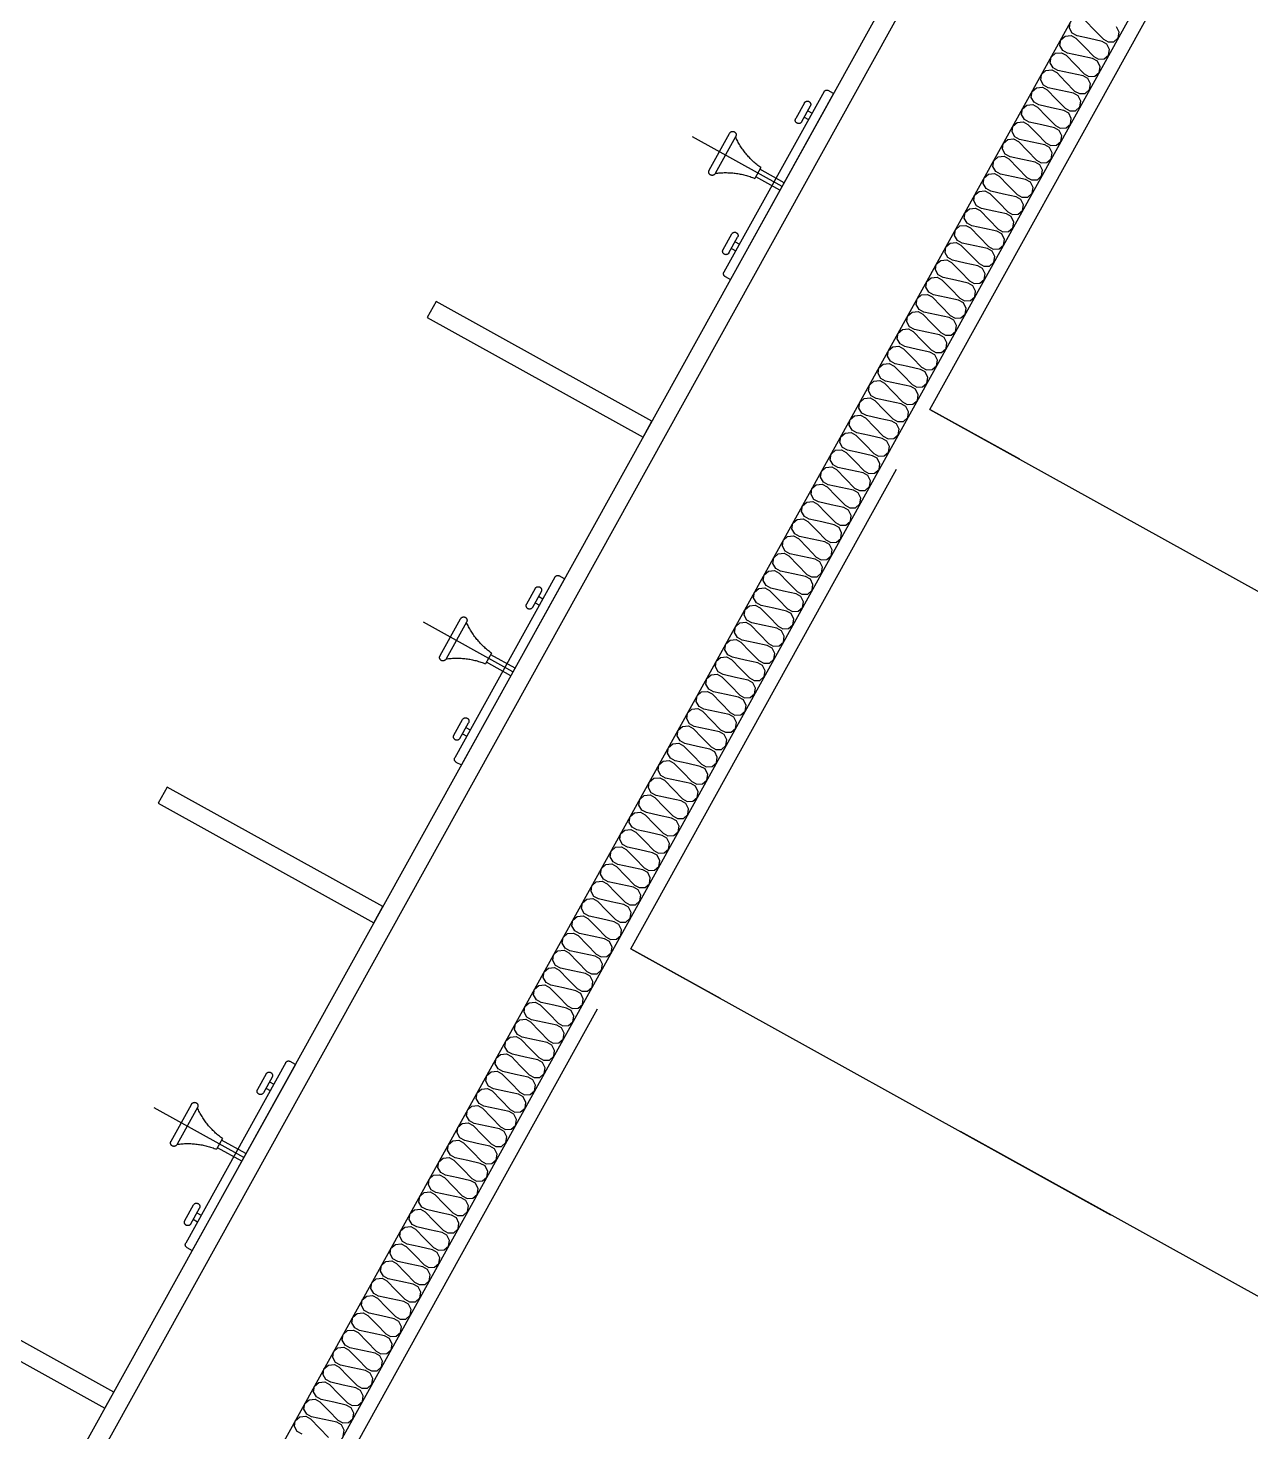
# Model space of a CAD drawing. Header units: millimetres. Extents: x -21000 to 567700, y 435000 to 850800.
# Drawn here: x 278731 to 280714, y 615548 to 617824 of the extents above; entities that cross this region are included whole.
import ezdxf
from ezdxf.xclip import XClip

# ---------------------------------------------------------------- set-up
doc = ezdxf.new("R2010")
doc.units = ezdxf.units.MM
doc.header["$LTSCALE"] = 700
doc.header["$XCLIPFRAME"] = 2
for name, pattern in [('AB_Pbase$0$12$0$HIDDEN', [0.375, 0.25, -0.125]), ('AB_Pbase$0$HIDDEN1', [0.375, 0.25, -0.125]), ('AB_Pbase$0$PHANTOM2', [1.25, 0.625, -0.125, 0.125, -0.125, 0.125, -0.125]), ('HIDDEN', [9.525, 6.35, -3.175])]:
    doc.linetypes.add(name, pattern=pattern)
doc.layers.get('0').update_dxf_attribs({"color": 2})
for name, color, linetype in [('AB_Pbase$0$01-F-사우나 시설', 6, 'AB_Pbase$0$12$0$HIDDEN'), ('AB_Pbase$0$FIN', 6, 'Continuous'), ('AB_Pbase$0$HAT-BR', 5, 'Continuous'), ('AB_Pbase$0$I-EWAI_FL_WALL', 3, 'Continuous'), ('AB_Pbase$0$INS', 8, 'Continuous'), ('AB_Pbase$0$경량벽체 세대창고', 4, 'HIDDEN'), ('AB_Pbase$0$경량벽체 세대창고 모듈', 4, 'HIDDEN')]:
    doc.layers.add(name, color=color, linetype=linetype)

# ---------------------------------------------------------------- blocks, each defined once
blk = doc.blocks.new('AB_Pbase$0$WRE')
at = {"layer": 'AB_Pbase$0$01-F-사우나 시설', "color": 5, "linetype": 'AB_Pbase$0$HIDDEN1', "ltscale": 100}
for p, q in [((9430, 4911.3), (9430, 5246.3)), ((9435, 5251.3), (9445, 5251.3)), ((9445, 4906.3), (9445, 5251.3)), ((9411, 5214.8), (9411, 5185.8)), ((9422, 5214.8), (9422, 5185.8)), ((9422, 5206.3), (9430, 5206.3)), ((9422, 5194.3), (9430, 5194.3)), ((9329, 5112.8), (9329, 5044.8)), ((9340, 5044.8), (9340, 5112.8)), ((9400, 5068.8), (9400, 5088.8)), ((9445, 5085.8), (9400, 5085.8)), ((9445, 5071.8), (9400, 5071.8)), ((9411, 4942.8), (9411, 4971.8)), ((9422, 4942.8), (9422, 4971.8)), ((9422, 4963.3), (9430, 4963.3)), ((9422, 4951.3), (9430, 4951.3)), ((9445, 4906.3), (9435, 4906.3))]:
    blk.add_line(p, q, dxfattribs=at)
at = {"layer": 'AB_Pbase$0$01-F-사우나 시설', "color": 1, "linetype": 'AB_Pbase$0$PHANTOM2', "ltscale": 2}
blk.add_line((9445, 5078.8), (9279, 5078.8), dxfattribs=at)
at = {"layer": 'AB_Pbase$0$01-F-사우나 시설', "color": 5, "linetype": 'AB_Pbase$0$HIDDEN1', "ltscale": 100}
for centre, radius, start, end in [((9435, 5246.3), 5, 90, 180), ((9416.5, 5214.8), 5.5, 0, 180), ((9416.5, 5185.8), 5.5, 180, 0), ((9334.5, 5113.3), 5.52, 355.0231, 184.9769), ((9414.1, 5211.2), 123.2, 232.9889, 263.4083), ((9414.1, 4946.5), 123.2, 96.5917, 127.0111), ((9334.5, 5044.3), 5.52, 175.0231, 4.9769), ((9416.5, 4971.8), 5.5, 0, 180), ((9416.5, 4942.8), 5.5, 180, 0), ((9435, 4911.3), 5, 180, 270)]:
    blk.add_arc(centre, radius, start, end, dxfattribs=at)
blk = doc.blocks.new('AB_Pbase$0$CON-106-B2F')
for p, q in [((-4225, -8745), (-7245, -8745)), ((-6995, -8995), (-3975, -8995))]:
    blk.add_line(p, q)
blk = doc.blocks.new('AB_Pbase$0$CON-106-B1F')
blk.add_blockref('AB_Pbase$0$CON-106-B2F', (0, 0))
blk = doc.blocks.new('AB_Pbase$0$지하1층 동골조')
at = {"rotation": 60.99999813646934}
blk.add_blockref('AB_Pbase$0$CON-106-B1F', (127660.4, -14071), dxfattribs=at)
blk = doc.blocks.new('AB_Pbase$0$세대창고')
at = {"layer": 'AB_Pbase$0$경량벽체 세대창고', "ltscale": 0.2}
blk.add_lwpolyline([(-290836.9, 78445.5), (-291836.9, 78445.5), (-291836.9, 79945.5), (-290836.9, 79945.5)], close=True, dxfattribs=at)
blk = doc.blocks.new('AB_Pbase$0$0228_REV.')
at = {"layer": 'AB_Pbase$0$경량벽체 세대창고 모듈', "rotation": 60.99999813637452}
for p in [(694956.5, 726777.6), (694471.6, 725903), (693986.8, 725028.4)]:
    blk.add_blockref('AB_Pbase$0$세대창고', p, dxfattribs=at)
blk = doc.blocks.new('AB_Pbase')
at = {"layer": 'AB_Pbase$0$HAT-BR'}
h = blk.add_hatch(dxfattribs=at)
h.set_pattern_fill('ANSI31', color=256, scale=20, angle=145)
h.paths.add_polyline_path([(235929.4, 604527.6), (236063.8, 604661.9), (238153, 602571.6), (240063.6, 606018.4), (240229.8, 605926.3), (238280.5, 602409.7), (237010.4, 601140.3), (237826.9, 600323.4), (237692.5, 600189.1), (236741.7, 601140.4), (238029, 602427)])
h.paths.add_polyline_path([(238632.8, 599517.1), (232550.1, 593437.5), (232684.4, 593303.2), (238767.1, 599382.7)])
h.paths.add_polyline_path([(239573, 598576.4), (244422.5, 593724.3), (238339.7, 587644.8), (238205.4, 587779.2), (244153.8, 593724.4), (239438.6, 598442)])
h.paths.add_polyline_path([(253366.3, 576146.8), (254890.9, 574621.3), (254756.5, 574487), (253231.9, 576012.5)], flags=17)
h.paths.add_polyline_path([(246954.3, 581883.1), (245525.6, 580455.2), (245391.3, 580589.5), (246820, 582017.5)])
h.paths.add_polyline_path([(247173.6, 582371), (252407.6, 587602.2), (252541.9, 587467.8), (247308, 582236.6)])
h.paths.add_polyline_path([(260580.1, 582120.7), (261142.4, 583135.1), (260976.2, 583227.2), (260414, 582212.8)], flags=17)
h.paths.add_polyline_path([(263886.9, 576046.1), (264234.4, 575698.5), (264194.3, 575658.4), (265114.4, 575148.5), (265206.5, 575314.6)])
edge = h.paths.add_edge_path()
edge.add_line((263638.9, 581842.7), (261303.6, 583137.2))
edge.add_line((261303.6, 583137.2), (261395.8, 583303.3))
edge.add_line((261395.8, 583303.3), (265930.7, 580789.6))
edge.add_line((265930.7, 580789.6), (269809.1, 587786.6))
edge.add_line((269809.1, 587786.6), (269975.3, 587694.4))
edge.add_line((269975.3, 587694.4), (266096.8, 580697.5))
edge.add_line((266096.8, 580697.5), (266534.1, 580455.1))
edge.add_line((266534.1, 580455.1), (266442, 580288.9))
edge.add_line((266442, 580288.9), (263805.1, 581750.6))
edge.add_line((263638.9, 581842.7), (262485.1, 579761.3))
edge.add_line((263805.1, 581750.6), (261405.4, 577421.6))
edge.add_line((262393, 579595.1), (259935.3, 580957.4))
edge.add_line((262485.1, 579761.3), (259861.3, 581215.7))
edge.add_line((262393, 579595.1), (261239.3, 577513.7))
edge.add_line((259861.3, 581215.7), (259168.1, 579965.2))
edge.add_line((259334.3, 579873.1), (259168.1, 579965.2))
edge.add_line((259935.3, 580957.4), (259334.3, 579873.1))
edge.add_line((261239.3, 577513.7), (258615.4, 578968.1))
edge.add_line((258615.4, 578968.1), (258523.3, 578802))
edge.add_line((258523.3, 578802), (263739.4, 575910.6))
edge.add_line((263739.4, 575910.6), (263879.2, 576050.4))
edge.add_line((263879.2, 576050.4), (261405.4, 577421.6))
edge = h.paths.add_edge_path()
edge.add_line((273761.7, 610263.5), (273411.9, 610457.4))
edge.add_line((273411.9, 610457.4), (273281, 610221.2))
edge.add_line((273281, 610221.2), (271837.9, 611021.2))
edge.add_line((271837.9, 611021.2), (270579.8, 608751.5))
edge.add_line((270579.8, 608751.5), (267899.1, 610237.5))
edge.add_line((267899.1, 610237.5), (268345.1, 611042.1))
edge.add_line((268345.1, 611042.1), (267907.8, 611284.5))
edge.add_line((267907.8, 611284.5), (267461.8, 610479.9))
edge.add_line((267461.8, 610479.9), (264676.1, 612024))
edge.add_line((264676.1, 612024), (266867.4, 615977.3))
edge.add_line((266867.4, 615977.3), (266701.3, 616069.4))
edge.add_line((266701.3, 616069.4), (265295.3, 613533))
edge.add_line((265295.3, 613533), (264945.5, 613726.9))
edge.add_line((264945.5, 613726.9), (264853.4, 613560.7))
edge.add_line((264853.4, 613560.7), (265203.2, 613366.8))
edge.add_line((265203.2, 613366.8), (264417.8, 611949.9))
edge.add_line((264417.8, 611949.9), (276229.5, 605402.6))
edge.add_line((276229.5, 605402.6), (278088.8, 608756.8))
edge.add_line((278088.8, 608756.8), (278565.5, 608492.5))
edge.add_line((278565.5, 608492.5), (278798.2, 608912.4))
edge.add_line((278798.2, 608912.4), (278719.4, 608956))
edge.add_line((278719.4, 608956), (278578.9, 608702.3))
edge.add_line((278578.9, 608702.3), (278093.4, 608971.4))
edge.add_line((278093.4, 608971.4), (278825.5, 610292.1))
edge.add_line((278825.5, 610292.1), (278746.8, 610335.7))
edge.add_line((278746.8, 610335.7), (278092.3, 609155))
edge.add_line((278092.3, 609155), (277414.5, 609530.7))
edge.add_line((277414.5, 609530.7), (277370.8, 609452))
edge.add_line((277370.8, 609452), (278048.7, 609076.3))
edge.add_line((278048.7, 609076.3), (276155.5, 605660.9))
edge.add_line((276155.5, 605660.9), (275027.2, 606286.3))
edge.add_line((275027.2, 606286.3), (275473.2, 607090.9))
edge.add_line((275473.2, 607090.9), (275394.5, 607134.6))
edge.add_line((275394.5, 607134.6), (274948.5, 606329.9))
edge.add_line((274948.5, 606329.9), (274668.6, 606485.1))
edge.add_line((274668.6, 606485.1), (275114.6, 607289.7))
edge.add_line((275114.6, 607289.7), (275035.9, 607333.3))
edge.add_line((275035.9, 607333.3), (274589.9, 606528.7))
edge.add_line((274589.9, 606528.7), (270746, 608659.4))
edge.add_line((270746, 608659.4), (271911.9, 610762.9))
edge.add_line((271911.9, 610762.9), (273538.7, 609861.1))
edge.add_line((273538.7, 609861.1), (273766.6, 610272.2))
h.paths.add_polyline_path([(249823.9, 630123.9), (248214.6, 631015.9), (248122.5, 630849.7), (249731.8, 629957.7)])
h.paths.add_polyline_path([(264448.6, 621462.8), (264706.6, 621319.7), (264798.7, 621485.9), (263959.1, 621951.3), (263866.9, 621785.1), (264282.4, 621554.9), (263271.6, 619731.3), (263437.7, 619639.2)])
h.paths.add_polyline_path([(269499.6, 619034.5), (268660, 619499.9), (268567.9, 619333.7), (269048.9, 619067.1), (267972.6, 617125.4), (268138.8, 617033.3), (269215.1, 618975), (269407.5, 618868.3)])
h.paths.add_polyline_path([(278950.9, 618872.1), (277573.4, 619635.6), (275440.2, 615787.3), (272265.3, 617547.2), (272173.2, 617381), (274499.7, 616091.4), (273527.6, 614337.8), (273693.8, 614245.7), (274665.9, 615999.3), (276004, 615257.5), (276166.4, 615550.5), (275676.7, 615822), (277647.4, 619377.4), (278858.8, 618705.9)])
h.paths.add_polyline_path([(271683.5, 616497.6), (271517.4, 616589.7), (270492, 614739.9), (270658.2, 614647.8)])
h.paths.add_polyline_path([(266121, 619581), (265095.6, 617731.2), (264929.4, 617823.3), (265954.8, 619673.1)])
h.paths.add_polyline_path([(264405.1, 617124.9), (264497.2, 617291.1), (264296.1, 617402.6), (264203.9, 617236.4)])
edge = h.paths.add_edge_path()
edge.add_line((261140, 623342.4), (261232.1, 623508.6))
edge.add_line((261232.1, 623508.6), (257484.4, 625586))
edge.add_line((257484.4, 625586), (257392.3, 625419.8))
edge.add_line((257392.3, 625419.8), (258756.7, 624663.5))
edge.add_line((258756.7, 624663.5), (257030.8, 621549.9))
edge.add_line((257030.8, 621549.9), (255666.4, 622306.2))
edge.add_line((255666.4, 622306.2), (255622.7, 622227.5))
edge.add_line((255622.7, 622227.5), (256987.1, 621471.2))
edge.add_line((256987.1, 621471.2), (256735, 621016.4))
edge.add_line((256735, 621016.4), (256813.8, 620972.7))
edge.add_line((256813.8, 620972.7), (258835.4, 624619.9))
edge.add_line((258835.4, 624619.9), (261140, 623342.4))
h.paths.add_polyline_path([(252295.3, 623557.4), (252251.7, 623478.7), (252800.5, 623174.5), (252844.1, 623253.2)], flags=17)
h.paths.add_polyline_path([(278024, 614023.5), (278741.6, 615317.9), (277798.7, 613617.1), (277877.5, 613573.4), (278119.7, 614010.5), (279335.4, 613336.6), (279379.1, 613415.3), (278163.4, 614089.2), (278820.3, 615274.3), (278741.6, 615317.9)])
h.paths.add_polyline_path([(276999.8, 611990.1), (277047.9, 611963.4), (276926.7, 611744.8), (276799.9, 611815.1), (277163.5, 612471), (277242.2, 612427.4)], flags=17)
h.paths.add_polyline_path([(275349.5, 612653.4), (275456.1, 612845.8), (275766.5, 612673.7), (275659.8, 612481.3)], flags=17)
h.paths.add_polyline_path([(274915.1, 612859.8), (274748.9, 612952), (274506.5, 612514.6), (274672.7, 612422.5)], flags=17)
h.paths.add_polyline_path([(279024.5, 610867.8), (280144.5, 612888.1), (280223.2, 612844.5), (279103.3, 610824.1)])
h.paths.add_polyline_path([(279601.8, 610547.8), (280721.7, 612568.2), (280800.4, 612524.5), (279680.5, 610504.2)])
edge = h.paths.add_edge_path()
edge.add_line((268115.9, 579441.1), (268710.6, 579111.4))
edge.add_line((268710.6, 579111.4), (268676.7, 579050.2))
edge.add_line((268676.7, 579050.2), (271436.1, 577520.6))
edge.add_line((271436.1, 577520.6), (271470, 577581.9))
edge.add_line((271470, 577581.9), (271528.2, 577686.8))
edge.add_line((271528.2, 577686.8), (268174.1, 579546.1))
edge.add_line((268174.1, 579546.1), (268115.9, 579441.1))
h.paths.add_polyline_path([(252546, 576288.4), (251117.3, 574860.5), (254615.6, 571360.4), (257807.1, 577118), (257640.9, 577210.2), (255736.8, 573775), (255682.7, 573829.2), (255548.3, 573694.9), (255641, 573602.1), (254521.2, 571582.1), (251315.3, 574789.7), (252680.4, 576154.1)])
h.paths.add_polyline_path([(254748.7, 622094.5), (254457.8, 621569.8), (254624, 621477.7), (254914.9, 622002.4)], flags=17)
h.paths.add_polyline_path([(260390.1, 620339.5), (260224, 620431.6), (261377.8, 622513.2), (261544, 622421.1)])
h.paths.add_polyline_path([(246694.2, 601788.4), (244262.8, 603136.2), (244354.9, 603302.4), (246786.3, 601954.6)])
h.paths.add_polyline_path([(264513.8, 616681.6), (263362.4, 614604.4), (263948.4, 614279.6), (263856.3, 614113.4), (262500.6, 614864.9), (262592.7, 615031.1), (263196.2, 614696.5), (264347.6, 616773.8)])
h.paths.add_polyline_path([(251505.8, 616203), (251413.7, 616036.9), (267384.3, 607184.2), (267476.4, 607350.4)])
h.paths.add_polyline_path([(271057.7, 605148), (274188.8, 603412.4), (272429, 600237.5), (270189.9, 601478.7), (270097.8, 601312.5), (274624, 598803.6), (274716.1, 598969.8), (272595.1, 600145.4), (274355, 603320.3), (277464.3, 601596.8), (270405.5, 588862.3), (265870.5, 591376.1), (265778.4, 591209.9), (270479.5, 588604), (277722.6, 601670.9), (271149.8, 605314.2)])
h.paths.add_polyline_path([(255481.8, 630440.5), (255389.7, 630274.4), (255792, 630051.4), (254296.4, 627353.1), (254375.1, 627309.5), (255870.8, 630007.7), (258726.4, 628424.8), (257230.8, 625726.6), (257396.9, 625634.5), (258984.7, 628498.9)])
h.paths.add_polyline_path([(252754.7, 624571.9), (253714.6, 626303.6), (253793.4, 626260), (252833.4, 624528.2)])
h.paths.add_polyline_path([(271454, 617733.9), (271546.1, 617900.1), (271143.9, 618123.1), (271051.8, 617956.9)])
h.paths.add_polyline_path([(274129.6, 612597.8), (274173.2, 612676.5), (272975, 613340.7), (272679.2, 612807.2), (272845.4, 612715.1), (273097.5, 613169.9)], flags=17)
h.paths.add_polyline_path([(261119, 615848), (261285.2, 615755.9), (262691.1, 618292.3), (262525, 618384.4)])
h.paths.add_polyline_path([(261302.7, 615746.2), (261210.6, 615580), (261503.6, 615417.6), (261595.7, 615583.7)], flags=17)
h.paths.add_polyline_path([(260779.6, 615235.7), (260945.8, 615143.6), (260407.7, 614172.8), (247559.5, 621294.6), (247428.3, 621367.4), (245110.6, 622652.1), (245202.7, 622818.3), (246042.3, 622352.9), (246488.4, 623157.5), (246654.5, 623065.4), (246208.5, 622260.8), (248062.7, 621233), (249400.8, 623646.9), (248952.5, 623895.4), (248996.2, 623974.1), (249984.5, 623426.3), (249940.9, 623347.5), (249479.5, 623603.3), (248141.4, 621189.3), (250017.5, 620149.4), (251359.6, 622570.7), (250948.5, 622798.5), (250988.1, 622869.9), (251939.3, 622342.7), (251895.6, 622264), (251434.3, 622519.7), (250096.2, 620105.8), (252811.9, 618600.4), (253257.9, 619405.1), (253336.6, 619361.5), (252890.6, 618556.8), (253257.9, 618353.2), (254159.7, 619980), (253792.3, 620183.6), (253676, 619973.7), (253597.3, 620017.3), (253905.1, 620572.7), (254071.3, 620480.6), (253971.9, 620301.3), (254627.9, 619937.7), (254535.8, 619771.5), (254238.4, 619936.4), (253336.7, 618309.6), (254613.6, 617601.7), (255607.5, 619394.7), (255773.6, 619302.6), (254779.8, 617509.6), (260333.6, 614431.1)])
h.paths.add_polyline_path([(251257.3, 624727.3), (251091.2, 624819.4), (250887.5, 624452.1), (248071, 626013.3), (247978.9, 625847.1), (247979.1, 625847), (246827.7, 623769.8), (246993.9, 623677.6), (248145.3, 625754.9), (251552, 623866.5), (251644.1, 624032.7), (251053.7, 624359.9)])
h.paths.add_polyline_path([(239278.8, 608614.4), (239444.9, 608522.3), (239503.1, 608627.2), (240058.5, 608319.4), (240150.6, 608485.5), (239595.2, 608793.4), (239937, 609410), (239416.6, 609698.5), (239373, 609619.7), (239727.2, 609423.4)], flags=17)
h.paths.add_polyline_path([(249096, 617321.6), (249188.1, 617487.8), (246328.1, 619073.1), (246196.9, 619145.8), (244727.6, 619960.3), (244635.4, 619794.1)])
h.paths.add_polyline_path([(244912.1, 609773.6), (245004.2, 609939.8), (238523.3, 613532.3), (235245.5, 607619), (234042, 606416.1), (235434.6, 605022.7), (235569, 605157.1), (234240, 606486.8), (235318, 607564.2), (236122.2, 609014.9), (238706.7, 607582.3), (238270.4, 606795.2), (238991.9, 606395.2), (239084, 606561.4), (238528.6, 606869.2), (239047.4, 607805.1), (238881.2, 607897.2), (238798.8, 607748.5), (238357.1, 607993.3), (239086.7, 609309.6), (239008, 609353.3), (238278.4, 608037), (236214.3, 609181.1), (238509.9, 613322.4), (242795.5, 610946.9), (241038.1, 607776.4), (241204.2, 607684.3), (242961.7, 610854.8)])
h.paths.add_polyline_path([(254770.9, 631457.8), (254937, 631365.6), (255145.7, 631742.1), (254979.5, 631834.2)])
h.paths.add_polyline_path([(254539.5, 630648.5), (254373.3, 630740.6), (254143, 630325.1), (253548.3, 630654.8), (253504.7, 630576.1), (254099.4, 630246.4), (253042.5, 628339.7), (251765.6, 629047.6), (252822.5, 630954.2), (252848.7, 630939.7), (252892.3, 631018.4), (252787.4, 631076.6), (251686.9, 629091.2), (250436.1, 629784.5), (250344, 629618.3), (251594.7, 628925), (250494.2, 626939.6), (250599.2, 626881.5), (250642.8, 626960.2), (250616.6, 626974.7), (251673.5, 628881.4), (252950.4, 628173.6), (251893.5, 626266.9), (251298.8, 626596.6), (251255.1, 626517.9), (251849.9, 626188.2), (251488.7, 625536.6), (251654.9, 625444.5)])
at = {"layer": 'AB_Pbase$0$FIN'}
for p, q in [((280654.3, 618087.9), (279190.2, 615446.6)), ((280164.9, 617947.6), (277758, 613605.4))]:
    blk.add_line(p, q, dxfattribs=at)
at = {"layer": 'AB_Pbase$0$I-EWAI_FL_WALL', "color": 7}
for points in [[(279393.3, 617380.6), (279378.7, 617354.4), (279728.6, 617160.4), (279743.1, 617186.7)], [(278956.9, 616593.4), (278942.4, 616567.2), (279292.2, 616373.3), (279306.8, 616399.5)], [(278520.6, 615806.3), (278506.1, 615780), (278855.9, 615586.1), (278870.5, 615612.3)]]:
    blk.add_lwpolyline(points, close=True, dxfattribs=at)
at = {"layer": 'AB_Pbase$0$INS'}
for points in [[(279175.7, 615544.2), (279168, 615548.5), (279163.3, 615556.6), (279164.8, 615565.8), (279171.9, 615572), (279181.6, 615573), (279189.3, 615568.7), (279203.9, 615553.8), (279218.4, 615538.8)], [(279242.5, 615541), (279244, 615550.3), (279239.7, 615559.1), (279232, 615563.3), (279211.6, 615567.8), (279191.2, 615572.2), (279183.5, 615576.5), (279178.8, 615584.6), (279180.3, 615593.8), (279187.4, 615600), (279197.1, 615601), (279204.8, 615596.7), (279219.4, 615581.8), (279234, 615566.8), (279241.6, 615562.6), (279251, 615562.9), (279258, 615569), (279259.5, 615578.3), (279255.2, 615587), (279247.5, 615591.3), (279227.1, 615595.8), (279206.7, 615600.2), (279199, 615604.5), (279194.4, 615612.5), (279195.8, 615621.8), (279202.9, 615627.9), (279212.6, 615629), (279220.3, 615624.7), (279234.9, 615609.7), (279249.5, 615594.8), (279257.2, 615590.5), (279266.5, 615590.9), (279273.6, 615597), (279275, 615606.3), (279270.7, 615615), (279263, 615619.3), (279242.6, 615623.7), (279222.2, 615628.2), (279214.5, 615632.5), (279209.9, 615640.5), (279211.3, 615649.8), (279218.4, 615655.9), (279228.1, 615656.9), (279235.8, 615652.7), (279250.4, 615637.7), (279265, 615622.8), (279272.7, 615618.5), (279282, 615618.8), (279289.1, 615625), (279290.5, 615634.2), (279286.3, 615643), (279278.6, 615647.3), (279258.2, 615651.7), (279237.8, 615656.2), (279230.1, 615660.4), (279225.4, 615668.5), (279226.9, 615677.8), (279233.9, 615683.9), (279243.6, 615684.9), (279251.3, 615680.7), (279265.9, 615665.7), (279280.5, 615650.8), (279288.2, 615646.5), (279297.5, 615646.8), (279304.6, 615653), (279306, 615662.2), (279301.8, 615671), (279294.1, 615675.3), (279273.7, 615679.7), (279253.3, 615684.2), (279245.6, 615688.4), (279240.9, 615696.5), (279242.4, 615705.8), (279249.4, 615711.9), (279259.1, 615712.9), (279266.8, 615708.7), (279281.4, 615693.7), (279296, 615678.8), (279303.7, 615674.5), (279313, 615674.8), (279320.1, 615681), (279321.6, 615690.2), (279317.3, 615699), (279309.6, 615703.3), (279289.2, 615707.7), (279268.8, 615712.2), (279261.1, 615716.4), (279256.4, 615724.5), (279257.9, 615733.7), (279264.9, 615739.9), (279274.7, 615740.9), (279282.4, 615736.6), (279296.9, 615721.7), (279311.5, 615706.8), (279319.2, 615702.5), (279328.5, 615702.8), (279335.6, 615709), (279337.1, 615718.2), (279332.8, 615727), (279325.1, 615731.2), (279304.7, 615735.7), (279284.3, 615740.1), (279276.6, 615744.4), (279271.9, 615752.5), (279273.4, 615761.7), (279280.5, 615767.9), (279290.2, 615768.9), (279297.9, 615764.6), (279312.5, 615749.7), (279327, 615734.7), (279334.7, 615730.5), (279344.1, 615730.8), (279351.1, 615736.9), (279352.6, 615746.2), (279348.3, 615755), (279340.6, 615759.2), (279320.2, 615763.7), (279299.8, 615768.1), (279292.1, 615772.4), (279287.4, 615780.5), (279288.9, 615789.7), (279296, 615795.9), (279305.7, 615796.9), (279313.4, 615792.6), (279328, 615777.7), (279342.5, 615762.7), (279350.2, 615758.5), (279359.6, 615758.8), (279366.6, 615764.9), (279368.1, 615774.2), (279363.8, 615783), (279356.1, 615787.2), (279335.7, 615791.7), (279315.3, 615796.1), (279307.6, 615800.4), (279303, 615808.5), (279304.4, 615817.7), (279311.5, 615823.9), (279321.2, 615824.9), (279328.9, 615820.6), (279343.5, 615805.7), (279358.1, 615790.7), (279365.8, 615786.5), (279375.1, 615786.8), (279382.1, 615792.9), (279383.6, 615802.2), (279379.3, 615810.9), (279371.6, 615815.2), (279351.2, 615819.7), (279330.8, 615824.1), (279323.1, 615828.4), (279318.5, 615836.4), (279319.9, 615845.7), (279327, 615851.8), (279336.7, 615852.9), (279344.4, 615848.6), (279359, 615833.7), (279373.6, 615818.7), (279381.3, 615814.4), (279390.6, 615814.8), (279397.7, 615820.9), (279399.1, 615830.2), (279394.8, 615838.9), (279387.2, 615843.2), (279366.8, 615847.6), (279346.3, 615852.1), (279338.7, 615856.4), (279334, 615864.4), (279335.5, 615873.7), (279342.5, 615879.8), (279352.2, 615880.8), (279359.9, 615876.6), (279374.5, 615861.6), (279389.1, 615846.7), (279396.8, 615842.4), (279406.1, 615842.7), (279413.2, 615848.9), (279414.6, 615858.1), (279410.4, 615866.9), (279402.7, 615871.2), (279382.3, 615875.6), (279361.9, 615880.1), (279354.2, 615884.3), (279349.5, 615892.4), (279351, 615901.7), (279358, 615907.8), (279367.7, 615908.8), (279375.4, 615904.6), (279390, 615889.6), (279404.6, 615874.7), (279412.3, 615870.4), (279421.6, 615870.7), (279428.7, 615876.9), (279430.2, 615886.1), (279425.9, 615894.9), (279418.2, 615899.2), (279397.8, 615903.6), (279377.4, 615908.1), (279369.7, 615912.3), (279365, 615920.4), (279366.5, 615929.7), (279373.5, 615935.8), (279383.3, 615936.8), (279391, 615932.6), (279405.5, 615917.6), (279420.1, 615902.7), (279427.8, 615898.4), (279437.1, 615898.7), (279444.2, 615904.9), (279445.7, 615914.1), (279441.4, 615922.9), (279433.7, 615927.2), (279413.3, 615931.6), (279392.9, 615936.1), (279385.2, 615940.3), (279380.5, 615948.4), (279382, 615957.6), (279389.1, 615963.8), (279398.8, 615964.8), (279406.5, 615960.5), (279421, 615945.6), (279435.6, 615930.7), (279443.3, 615926.4), (279452.7, 615926.7), (279459.7, 615932.9), (279461.2, 615942.1), (279456.9, 615950.9), (279449.2, 615955.1), (279428.8, 615959.6), (279408.4, 615964), (279400.7, 615968.3), (279396, 615976.4), (279397.5, 615985.6), (279404.6, 615991.8), (279414.3, 615992.8), (279422, 615988.5), (279436.6, 615973.6), (279451.1, 615958.6), (279458.8, 615954.4), (279468.2, 615954.7), (279475.2, 615960.8), (279476.7, 615970.1), (279472.4, 615978.9), (279464.7, 615983.1), (279444.3, 615987.6), (279423.9, 615992), (279416.2, 615996.3), (279411.6, 616004.4), (279413, 616013.6), (279420.1, 616019.8), (279429.8, 616020.8), (279437.5, 616016.5), (279452.1, 616001.6), (279466.7, 615986.6), (279474.4, 615982.4), (279483.7, 615982.7), (279490.7, 615988.8), (279492.2, 615998.1), (279487.9, 616006.9), (279480.2, 616011.1), (279459.8, 616015.6), (279439.4, 616020), (279431.7, 616024.3), (279427.1, 616032.4), (279428.5, 616041.6), (279435.6, 616047.8), (279445.3, 616048.8), (279453, 616044.5), (279467.6, 616029.6), (279482.2, 616014.6), (279489.9, 616010.4), (279499.2, 616010.7), (279506.3, 616016.8), (279507.7, 616026.1), (279503.4, 616034.8), (279495.7, 616039.1), (279475.3, 616043.6), (279454.9, 616048), (279447.3, 616052.3), (279442.6, 616060.4), (279444, 616069.6), (279451.1, 616075.7), (279460.8, 616076.8), (279468.5, 616072.5), (279483.1, 616057.6), (279497.7, 616042.6), (279505.4, 616038.3), (279514.7, 616038.7), (279521.8, 616044.8), (279523.2, 616054.1), (279519, 616062.8), (279511.3, 616067.1), (279490.9, 616071.5), (279470.5, 616076), (279462.8, 616080.3), (279458.1, 616088.3), (279459.6, 616097.6), (279466.6, 616103.7), (279476.3, 616104.8), (279484, 616100.5), (279498.6, 616085.5), (279513.2, 616070.6), (279520.9, 616066.3), (279530.2, 616066.7), (279537.3, 616072.8), (279538.8, 616082), (279534.5, 616090.8), (279526.8, 616095.1), (279506.4, 616099.5), (279486, 616104), (279478.3, 616108.3), (279473.6, 616116.3), (279475.1, 616125.6), (279482.1, 616131.7), (279491.9, 616132.7), (279499.5, 616128.5), (279514.1, 616113.5), (279528.7, 616098.6), (279536.4, 616094.3), (279545.7, 616094.6), (279552.8, 616100.8), (279554.3, 616110), (279550, 616118.8), (279542.3, 616123.1), (279521.9, 616127.5), (279501.5, 616132), (279493.8, 616136.2), (279489.1, 616144.3), (279490.6, 616153.6), (279497.7, 616159.7), (279507.4, 616160.7), (279515.1, 616156.5), (279529.6, 616141.5), (279544.2, 616126.6), (279551.9, 616122.3), (279561.3, 616122.6), (279568.3, 616128.8), (279569.8, 616138), (279565.5, 616146.8), (279557.8, 616151.1), (279537.4, 616155.5), (279517, 616160), (279509.3, 616164.2), (279504.6, 616172.3), (279506.1, 616181.6), (279513.2, 616187.7), (279522.9, 616188.7), (279530.6, 616184.4), (279545.2, 616169.5), (279559.7, 616154.6), (279567.4, 616150.3), (279576.8, 616150.6), (279583.8, 616156.8), (279585.3, 616166), (279581, 616174.8), (279573.3, 616179.1), (279552.9, 616183.5), (279532.5, 616187.9), (279524.8, 616192.2), (279520.1, 616200.3), (279521.6, 616209.5), (279528.7, 616215.7), (279538.4, 616216.7), (279546.1, 616212.4), (279560.7, 616197.5), (279575.3, 616182.5), (279583, 616178.3), (279592.3, 616178.6), (279599.3, 616184.7), (279600.8, 616194), (279596.5, 616202.8), (279588.8, 616207), (279568.4, 616211.5), (279548, 616215.9), (279540.3, 616220.2), (279535.7, 616228.3), (279537.1, 616237.5), (279544.2, 616243.7), (279553.9, 616244.7), (279561.6, 616240.4), (279576.2, 616225.5), (279590.8, 616210.5), (279598.5, 616206.3), (279607.8, 616206.6), (279614.9, 616212.7), (279616.3, 616222), (279612, 616230.8), (279604.3, 616235), (279583.9, 616239.5), (279563.5, 616243.9), (279555.8, 616248.2), (279551.2, 616256.3), (279552.6, 616265.5), (279559.7, 616271.7), (279569.4, 616272.7), (279577.1, 616268.4), (279591.7, 616253.5), (279606.3, 616238.5), (279614, 616234.3), (279623.3, 616234.6), (279630.4, 616240.7), (279631.8, 616250), (279627.6, 616258.7), (279619.9, 616263), (279599.5, 616267.5), (279579.1, 616271.9), (279571.4, 616276.2), (279566.7, 616284.3), (279568.2, 616293.5), (279575.2, 616299.6), (279584.9, 616300.7), (279592.6, 616296.4), (279607.2, 616281.5), (279621.8, 616266.5), (279629.5, 616262.2), (279638.8, 616262.6), (279645.9, 616268.7), (279647.4, 616278), (279643.1, 616286.7), (279635.4, 616291), (279615, 616295.5), (279594.6, 616299.9), (279586.9, 616304.2), (279582.2, 616312.2), (279583.7, 616321.5), (279590.7, 616327.6), (279600.5, 616328.7), (279608.1, 616324.4), (279622.7, 616309.4), (279637.3, 616294.5), (279645, 616290.2), (279654.3, 616290.6), (279661.4, 616296.7), (279662.9, 616305.9), (279658.6, 616314.7), (279650.9, 616319), (279630.5, 616323.4), (279610.1, 616327.9), (279602.4, 616332.2), (279597.7, 616340.2), (279599.2, 616349.5), (279606.3, 616355.6), (279616, 616356.6), (279623.7, 616352.4), (279638.2, 616337.4), (279652.8, 616322.5), (279660.5, 616318.2), (279669.8, 616318.5), (279676.9, 616324.7), (279678.4, 616333.9), (279674.1, 616342.7), (279666.4, 616347), (279646, 616351.4), (279625.6, 616355.9), (279617.9, 616360.1), (279613.2, 616368.2), (279614.7, 616377.5), (279621.8, 616383.6), (279631.5, 616384.6), (279639.2, 616380.4), (279653.8, 616365.4), (279668.3, 616350.5), (279676, 616346.2), (279685.4, 616346.5), (279692.4, 616352.7), (279693.9, 616361.9), (279689.6, 616370.7), (279681.9, 616375), (279661.5, 616379.4), (279641.1, 616383.9), (279633.4, 616388.1), (279628.7, 616396.2), (279630.2, 616405.5), (279637.3, 616411.6), (279647, 616412.6), (279654.7, 616408.4), (279669.3, 616393.4), (279683.9, 616378.5), (279691.6, 616374.2), (279700.9, 616374.5), (279707.9, 616380.7), (279709.4, 616389.9), (279705.1, 616398.7), (279697.4, 616403), (279677, 616407.4), (279656.6, 616411.9), (279648.9, 616416.1), (279644.3, 616424.2), (279645.7, 616433.4), (279652.8, 616439.6), (279662.5, 616440.6), (279670.2, 616436.3), (279684.8, 616421.4), (279699.4, 616406.5), (279707.1, 616402.2), (279716.4, 616402.5), (279723.5, 616408.7), (279724.9, 616417.9), (279720.6, 616426.7), (279712.9, 616430.9), (279692.5, 616435.4), (279672.1, 616439.8), (279664.4, 616444.1), (279659.8, 616452.2), (279661.2, 616461.4), (279668.3, 616467.6), (279678, 616468.6), (279685.7, 616464.3), (279700.3, 616449.4), (279714.9, 616434.4), (279722.6, 616430.2), (279731.9, 616430.5), (279739, 616436.6), (279740.4, 616445.9), (279736.2, 616454.7), (279728.5, 616458.9), (279708.1, 616463.4), (279687.7, 616467.8), (279680, 616472.1), (279675.3, 616480.2), (279676.8, 616489.4), (279683.8, 616495.6), (279693.5, 616496.6), (279701.2, 616492.3), (279715.8, 616477.4), (279730.4, 616462.4), (279738.1, 616458.2), (279747.4, 616458.5), (279754.5, 616464.6), (279756, 616473.9), (279751.7, 616482.7), (279744, 616486.9), (279723.6, 616491.4), (279703.2, 616495.8), (279695.5, 616500.1), (279690.8, 616508.2), (279692.3, 616517.4), (279699.3, 616523.6), (279709, 616524.6), (279716.7, 616520.3), (279731.3, 616505.4), (279745.9, 616490.4), (279753.6, 616486.1), (279762.9, 616486.5), (279770, 616492.6), (279771.5, 616501.9), (279767.2, 616510.6), (279759.5, 616514.9), (279739.1, 616519.4), (279718.7, 616523.8), (279711, 616528.1), (279706.3, 616536.1), (279707.8, 616545.4), (279714.8, 616551.5), (279724.6, 616552.6), (279732.3, 616548.3), (279746.8, 616533.3), (279761.4, 616518.4), (279769.1, 616514.1), (279778.4, 616514.5), (279785.5, 616520.6), (279787, 616529.8), (279782.7, 616538.6), (279775, 616542.9), (279754.6, 616547.3), (279734.2, 616551.8), (279726.5, 616556.1), (279721.8, 616564.1), (279723.3, 616573.4), (279730.4, 616579.5), (279740.1, 616580.5), (279747.8, 616576.3), (279762.4, 616561.3), (279776.9, 616546.4), (279784.6, 616542.1), (279794, 616542.4), (279801, 616548.6), (279802.5, 616557.8), (279798.2, 616566.6), (279790.5, 616570.9), (279770.1, 616575.3), (279749.7, 616579.8), (279742, 616584), (279737.3, 616592.1), (279738.8, 616601.4), (279745.9, 616607.5), (279755.6, 616608.5), (279763.3, 616604.3), (279777.9, 616589.3), (279792.5, 616574.4), (279800.1, 616570.1), (279809.5, 616570.4), (279816.5, 616576.6), (279818, 616585.8), (279813.7, 616594.6), (279806, 616598.9), (279785.6, 616603.3), (279765.2, 616607.8), (279757.5, 616612), (279752.9, 616620.1), (279754.3, 616629.4), (279761.4, 616635.5), (279771.1, 616636.5), (279778.8, 616632.3), (279793.4, 616617.3), (279808, 616602.4), (279815.7, 616598.1), (279825, 616598.4), (279832.1, 616604.6), (279833.5, 616613.8), (279829.2, 616622.6), (279821.5, 616626.9), (279801.1, 616631.3), (279780.7, 616635.8), (279773, 616640), (279768.4, 616648.1), (279769.8, 616657.3), (279776.9, 616663.5), (279786.6, 616664.5), (279794.3, 616660.2), (279808.9, 616645.3), (279823.5, 616630.4), (279831.2, 616626.1), (279840.5, 616626.4), (279847.6, 616632.6), (279849, 616641.8), (279844.8, 616650.6), (279837.1, 616654.8), (279816.7, 616659.3), (279796.3, 616663.7), (279788.6, 616668), (279783.9, 616676.1), (279785.4, 616685.3), (279792.4, 616691.5), (279802.1, 616692.5), (279809.8, 616688.2), (279824.4, 616673.3), (279839, 616658.3), (279846.7, 616654.1), (279856, 616654.4), (279863.1, 616660.5), (279864.5, 616669.8), (279860.3, 616678.6), (279852.6, 616682.8), (279832.2, 616687.3), (279811.8, 616691.7), (279804.1, 616696), (279799.4, 616704.1), (279800.9, 616713.3), (279807.9, 616719.5), (279817.6, 616720.5), (279825.3, 616716.2), (279839.9, 616701.3), (279854.5, 616686.3), (279862.2, 616682.1), (279871.5, 616682.4), (279878.6, 616688.5), (279880.1, 616697.8), (279875.8, 616706.6), (279868.1, 616710.8), (279847.7, 616715.3), (279827.3, 616719.7), (279819.6, 616724), (279814.9, 616732.1), (279816.4, 616741.3), (279823.4, 616747.5), (279833.2, 616748.5), (279840.9, 616744.2), (279855.4, 616729.3), (279870, 616714.3), (279877.7, 616710.1), (279887, 616710.4), (279894.1, 616716.5), (279895.6, 616725.8), (279891.3, 616734.5), (279883.6, 616738.8), (279863.2, 616743.3), (279842.8, 616747.7), (279835.1, 616752), (279830.4, 616760), (279831.9, 616769.3), (279839, 616775.4), (279848.7, 616776.5), (279856.4, 616772.2), (279871, 616757.2), (279885.5, 616742.3), (279893.2, 616738), (279902.6, 616738.4), (279909.6, 616744.5), (279911.1, 616753.8), (279906.8, 616762.5), (279899.1, 616766.8), (279878.7, 616771.2), (279858.3, 616775.7), (279850.6, 616780), (279845.9, 616788), (279847.4, 616797.3), (279854.5, 616803.4), (279864.2, 616804.4), (279871.9, 616800.2), (279886.5, 616785.2), (279901.1, 616770.3), (279908.7, 616766), (279918.1, 616766.3), (279925.1, 616772.5), (279926.6, 616781.7), (279922.3, 616790.5), (279914.6, 616794.8), (279894.2, 616799.2), (279873.8, 616803.7), (279866.1, 616807.9), (279861.5, 616816), (279862.9, 616825.3), (279870, 616831.4), (279879.7, 616832.4), (279887.4, 616828.2), (279902, 616813.2), (279916.6, 616798.3), (279924.3, 616794), (279933.6, 616794.3), (279940.7, 616800.5), (279942.1, 616809.7), (279937.8, 616818.5), (279930.1, 616822.8), (279909.7, 616827.2), (279889.3, 616831.7), (279881.6, 616835.9), (279877, 616844), (279878.4, 616853.3), (279885.5, 616859.4), (279895.2, 616860.4), (279902.9, 616856.2), (279917.5, 616841.2), (279932.1, 616826.3), (279939.8, 616822), (279949.1, 616822.3), (279956.2, 616828.5), (279957.6, 616837.7), (279953.3, 616846.5), (279945.7, 616850.8), (279925.3, 616855.2), (279904.9, 616859.7), (279897.2, 616863.9), (279892.5, 616872), (279894, 616881.2), (279901, 616887.4), (279910.7, 616888.4), (279918.4, 616884.1), (279933, 616869.2), (279947.6, 616854.3), (279955.3, 616850), (279964.6, 616850.3), (279971.7, 616856.5), (279973.1, 616865.7), (279968.9, 616874.5), (279961.2, 616878.7), (279940.8, 616883.2), (279920.4, 616887.6), (279912.7, 616891.9), (279908, 616900), (279909.5, 616909.2), (279916.5, 616915.4), (279926.2, 616916.4), (279933.9, 616912.1), (279948.5, 616897.2), (279963.1, 616882.2), (279970.8, 616878), (279980.1, 616878.3), (279987.2, 616884.4), (279988.7, 616893.7), (279984.4, 616902.5), (279976.7, 616906.7), (279956.3, 616911.2), (279935.9, 616915.6), (279928.2, 616919.9), (279923.5, 616928), (279925, 616937.2), (279932, 616943.4), (279941.8, 616944.4), (279949.5, 616940.1), (279964, 616925.2), (279978.6, 616910.2), (279986.3, 616906), (279995.6, 616906.3), (280002.7, 616912.4), (280004.2, 616921.7), (279999.9, 616930.5), (279992.2, 616934.7), (279971.8, 616939.2), (279951.4, 616943.6), (279943.7, 616947.9), (279939, 616956), (279940.5, 616965.2), (279947.6, 616971.4), (279957.3, 616972.4), (279965, 616968.1), (279979.6, 616953.2), (279994.1, 616938.2), (280001.8, 616934), (280011.2, 616934.3), (280018.2, 616940.4), (280019.7, 616949.7), (280015.4, 616958.4), (280007.7, 616962.7), (279987.3, 616967.2), (279966.9, 616971.6), (279959.2, 616975.9), (279954.5, 616983.9), (279956, 616993.2), (279963.1, 616999.3), (279972.8, 617000.4), (279980.5, 616996.1), (279995.1, 616981.2), (280009.6, 616966.2), (280017.3, 616961.9), (280026.7, 616962.3), (280033.7, 616968.4), (280035.2, 616977.7), (280030.9, 616986.4), (280023.2, 616990.7), (280002.8, 616995.1), (279982.4, 616999.6), (279974.7, 617003.9), (279970.1, 617011.9), (279971.5, 617021.2), (279978.6, 617027.3), (279988.3, 617028.4), (279996, 617024.1), (280010.6, 617009.1), (280025.2, 616994.2), (280032.9, 616989.9), (280042.2, 616990.2), (280049.2, 616996.4), (280050.7, 617005.6), (280046.4, 617014.4), (280038.7, 617018.7), (280018.3, 617023.1), (279997.9, 617027.6), (279990.2, 617031.8), (279985.6, 617039.9), (279987, 617049.2), (279994.1, 617055.3), (280003.8, 617056.3), (280011.5, 617052.1), (280026.1, 617037.1), (280040.7, 617022.2), (280048.4, 617017.9), (280057.7, 617018.2), (280064.8, 617024.4), (280066.2, 617033.6), (280061.9, 617042.4), (280054.3, 617046.7), (280033.8, 617051.1), (280013.4, 617055.6), (280005.8, 617059.8), (280001.1, 617067.9), (280002.5, 617077.2), (280009.6, 617083.3), (280019.3, 617084.3), (280027, 617080.1), (280041.6, 617065.1), (280056.2, 617050.2), (280063.9, 617045.9), (280073.2, 617046.2), (280080.3, 617052.4), (280081.7, 617061.6), (280077.5, 617070.4), (280069.8, 617074.7), (280049.4, 617079.1), (280029, 617083.6), (280021.3, 617087.8), (280016.6, 617095.9), (280018.1, 617105.1), (280025.1, 617111.3), (280034.8, 617112.3), (280042.5, 617108), (280057.1, 617093.1), (280071.7, 617078.2), (280079.4, 617073.9), (280088.7, 617074.2), (280095.8, 617080.4), (280097.3, 617089.6), (280093, 617098.4), (280085.3, 617102.6), (280064.9, 617107.1), (280044.5, 617111.5), (280036.8, 617115.8), (280032.1, 617123.9), (280033.6, 617133.1), (280040.6, 617139.3), (280050.4, 617140.3), (280058.1, 617136), (280072.6, 617121.1), (280087.2, 617106.1), (280094.9, 617101.9), (280104.2, 617102.2), (280111.3, 617108.3), (280112.8, 617117.6), (280108.5, 617126.4), (280100.8, 617130.6), (280080.4, 617135.1), (280060, 617139.5), (280052.3, 617143.8), (280047.6, 617151.9), (280049.1, 617161.1), (280056.2, 617167.3), (280065.9, 617168.3), (280073.6, 617164), (280088.1, 617149.1), (280102.7, 617134.1), (280110.4, 617129.9), (280119.8, 617130.2), (280126.8, 617136.3), (280128.3, 617145.6), (280124, 617154.4), (280116.3, 617158.6), (280095.9, 617163.1), (280075.5, 617167.5), (280067.8, 617171.8), (280063.1, 617179.9), (280064.6, 617189.1), (280071.7, 617195.3), (280081.4, 617196.3), (280089.1, 617192), (280103.7, 617177.1), (280118.2, 617162.1), (280125.9, 617157.9), (280135.3, 617158.2), (280142.3, 617164.3), (280143.8, 617173.6), (280139.5, 617182.3), (280131.8, 617186.6), (280111.4, 617191.1), (280091, 617195.5), (280083.3, 617199.8), (280078.7, 617207.9), (280080.1, 617217.1), (280087.2, 617223.2), (280096.9, 617224.3), (280104.6, 617220), (280119.2, 617205.1), (280133.8, 617190.1), (280141.5, 617185.8), (280150.8, 617186.2), (280157.8, 617192.3), (280159.3, 617201.6), (280155, 617210.3), (280147.3, 617214.6), (280126.9, 617219), (280106.5, 617223.5), (280098.8, 617227.8), (280094.2, 617235.8), (280095.6, 617245.1), (280102.7, 617251.2), (280112.4, 617252.3), (280120.1, 617248), (280134.7, 617233), (280149.3, 617218.1), (280157, 617213.8), (280166.3, 617214.2), (280173.4, 617220.3), (280174.8, 617229.5), (280170.5, 617238.3), (280162.8, 617242.6), (280142.4, 617247), (280122, 617251.5), (280114.3, 617255.8), (280109.7, 617263.8), (280111.1, 617273.1), (280118.2, 617279.2), (280127.9, 617280.2), (280135.6, 617276), (280150.2, 617261), (280164.8, 617246.1), (280172.5, 617241.8), (280181.8, 617242.1), (280188.9, 617248.3), (280190.3, 617257.5), (280186.1, 617266.3), (280178.4, 617270.6), (280158, 617275), (280137.6, 617279.5), (280129.9, 617283.7), (280125.2, 617291.8), (280126.7, 617301.1), (280133.7, 617307.2), (280143.4, 617308.2), (280151.1, 617304), (280165.7, 617289), (280180.3, 617274.1), (280188, 617269.8), (280197.3, 617270.1), (280204.4, 617276.3), (280205.9, 617285.5), (280201.6, 617294.3), (280193.9, 617298.6), (280173.5, 617303), (280153.1, 617307.5), (280145.4, 617311.7), (280140.7, 617319.8), (280142.2, 617329.1), (280149.2, 617335.2), (280159, 617336.2), (280166.6, 617332), (280181.2, 617317), (280195.8, 617302.1), (280203.5, 617297.8), (280212.8, 617298.1), (280219.9, 617304.3), (280221.4, 617313.5), (280217.1, 617322.3), (280209.4, 617326.6), (280189, 617331), (280168.6, 617335.4), (280160.9, 617339.7), (280156.2, 617347.8), (280157.7, 617357), (280164.8, 617363.2), (280174.5, 617364.2), (280182.2, 617359.9), (280196.7, 617345), (280211.3, 617330.1), (280219, 617325.8), (280228.3, 617326.1), (280235.4, 617332.2), (280236.9, 617341.5), (280232.6, 617350.3), (280224.9, 617354.5), (280204.5, 617359), (280184.1, 617363.4), (280176.4, 617367.7), (280171.7, 617375.8), (280173.2, 617385), (280180.3, 617391.2), (280190, 617392.2), (280197.7, 617387.9), (280212.3, 617373), (280226.8, 617358), (280234.5, 617353.8), (280243.9, 617354.1), (280250.9, 617360.2), (280252.4, 617369.5), (280248.1, 617378.3), (280240.4, 617382.5), (280220, 617387), (280199.6, 617391.4), (280191.9, 617395.7), (280187.2, 617403.8), (280188.7, 617413), (280195.8, 617419.2), (280205.5, 617420.2), (280213.2, 617415.9), (280227.8, 617401), (280242.4, 617386), (280250.1, 617381.8), (280259.4, 617382.1), (280266.4, 617388.2), (280267.9, 617397.5), (280263.6, 617406.2), (280255.9, 617410.5), (280235.5, 617415), (280215.1, 617419.4), (280207.4, 617423.7), (280202.8, 617431.8), (280204.2, 617441), (280211.3, 617447.1), (280221, 617448.2), (280228.7, 617443.9), (280243.3, 617429), (280257.9, 617414), (280265.6, 617409.7), (280274.9, 617410.1), (280282, 617416.2), (280283.4, 617425.5), (280279.1, 617434.2), (280271.4, 617438.5), (280251, 617443), (280230.6, 617447.4), (280222.9, 617451.7), (280218.3, 617459.7), (280219.7, 617469), (280226.8, 617475.1), (280236.5, 617476.2), (280244.2, 617471.9), (280258.8, 617456.9), (280273.4, 617442), (280281.1, 617437.7), (280290.4, 617438.1), (280297.5, 617444.2), (280298.9, 617453.4), (280294.7, 617462.2), (280287, 617466.5), (280266.6, 617470.9), (280246.2, 617475.4), (280238.5, 617479.7), (280233.8, 617487.7), (280235.3, 617497), (280242.3, 617503.1), (280252, 617504.1), (280259.7, 617499.9), (280274.3, 617484.9), (280288.9, 617470), (280296.6, 617465.7), (280305.9, 617466), (280313, 617472.2), (280314.5, 617481.4), (280310.2, 617490.2), (280302.5, 617494.5), (280282.1, 617498.9), (280261.7, 617503.4), (280254, 617507.6), (280249.3, 617515.7), (280250.8, 617525), (280257.8, 617531.1), (280267.5, 617532.1), (280275.2, 617527.9), (280289.8, 617512.9), (280304.4, 617498), (280312.1, 617493.7), (280321.4, 617494), (280328.5, 617500.2), (280330, 617509.4), (280325.7, 617518.2), (280318, 617522.5), (280297.6, 617526.9), (280277.2, 617531.4), (280269.5, 617535.6), (280264.8, 617543.7), (280266.3, 617553), (280273.4, 617559.1), (280283.1, 617560.1), (280290.8, 617555.9), (280305.3, 617540.9), (280319.9, 617526), (280327.6, 617521.7), (280336.9, 617522), (280344, 617528.2), (280345.5, 617537.4), (280341.2, 617546.2), (280333.5, 617550.5), (280313.1, 617554.9), (280292.7, 617559.4), (280285, 617563.6), (280280.3, 617571.7), (280281.8, 617580.9), (280288.9, 617587.1), (280298.6, 617588.1), (280306.3, 617583.8), (280320.9, 617568.9), (280335.4, 617554), (280343.1, 617549.7), (280352.5, 617550), (280359.5, 617556.2), (280361, 617565.4), (280356.7, 617574.2), (280349, 617578.4), (280328.6, 617582.9), (280308.2, 617587.3), (280300.5, 617591.6), (280295.8, 617599.7), (280297.3, 617608.9), (280304.4, 617615.1), (280314.1, 617616.1), (280321.8, 617611.8), (280336.4, 617596.9), (280351, 617581.9), (280358.7, 617577.7), (280368, 617578), (280375, 617584.1), (280376.5, 617593.4), (280372.2, 617602.2), (280364.5, 617606.4), (280344.1, 617610.9), (280323.7, 617615.3), (280316, 617619.6), (280311.4, 617627.7), (280312.8, 617636.9), (280319.9, 617643.1), (280329.6, 617644.1), (280337.3, 617639.8), (280351.9, 617624.9), (280366.5, 617609.9), (280374.2, 617605.7), (280383.5, 617606), (280390.6, 617612.1), (280392, 617621.4), (280387.7, 617630.2), (280380, 617634.4), (280359.6, 617638.9), (280339.2, 617643.3), (280331.5, 617647.6), (280326.9, 617655.7), (280328.3, 617664.9), (280335.4, 617671.1), (280345.1, 617672.1), (280352.8, 617667.8), (280367.4, 617652.9), (280382, 617637.9), (280389.7, 617633.7), (280399, 617634), (280406.1, 617640.1), (280407.5, 617649.4), (280403.3, 617658.1), (280395.6, 617662.4), (280375.2, 617666.9), (280354.8, 617671.3), (280347.1, 617675.6), (280342.4, 617683.6), (280343.9, 617692.9), (280350.9, 617699), (280360.6, 617700.1), (280368.3, 617695.8), (280382.9, 617680.8), (280397.5, 617665.9), (280405.2, 617661.6), (280414.5, 617662), (280421.6, 617668.1), (280423, 617677.4), (280418.8, 617686.1), (280411.1, 617690.4), (280390.7, 617694.8), (280370.3, 617699.3), (280362.6, 617703.6), (280357.9, 617711.6), (280359.4, 617720.9), (280366.4, 617727), (280376.1, 617728), (280383.8, 617723.8), (280398.4, 617708.8), (280413, 617693.9), (280420.7, 617689.6), (280430, 617689.9), (280437.1, 617696.1), (280438.6, 617705.3), (280434.3, 617714.1), (280426.6, 617718.4), (280406.2, 617722.8), (280385.8, 617727.3), (280378.1, 617731.5), (280373.4, 617739.6), (280374.9, 617748.9), (280381.9, 617755), (280391.7, 617756), (280399.4, 617751.8), (280413.9, 617736.8), (280428.5, 617721.9), (280436.2, 617717.6), (280445.5, 617717.9), (280452.6, 617724.1), (280454.1, 617733.3), (280449.8, 617742.1), (280442.1, 617746.4), (280421.7, 617750.8), (280401.3, 617755.3), (280393.6, 617759.5), (280388.9, 617767.6), (280390.4, 617776.9), (280397.5, 617783), (280407.2, 617784), (280414.9, 617779.8), (280429.5, 617764.8), (280444, 617749.9), (280451.7, 617745.6), (280461.1, 617745.9), (280468.1, 617752.1), (280469.6, 617761.3), (280465.3, 617770.1), (280457.6, 617774.4), (280437.2, 617778.8), (280416.8, 617783.3), (280409.1, 617787.5), (280404.4, 617795.6), (280405.9, 617804.8), (280413, 617811), (280422.7, 617812), (280430.4, 617807.7), (280445, 617792.8), (280459.6, 617777.9), (280467.2, 617773.6), (280476.6, 617773.9), (280483.6, 617780.1), (280485.1, 617789.3), (280480.8, 617798.1), (280473.1, 617802.3), (280452.7, 617806.8), (280432.3, 617811.2), (280424.6, 617815.5), (280420, 617823.6), (280421.4, 617832.8)], [(280445.9, 617835.7), (280460.5, 617820.8), (280475.1, 617805.8), (280482.8, 617801.6), (280492.1, 617801.9), (280499.2, 617808), (280500.6, 617817.3), (280496.3, 617826.1)]]:
    blk.add_lwpolyline(points, dxfattribs=at)
for name, p, rotation in [('AB_Pbase$0$0228_REV.', (-203355.5, 106915.9), 359.9999999999992), ('AB_Pbase$0$지하1층 동골조', (146945.1, 639965.2), 359.9999999999994)]:
    blk.add_blockref(name, p, dxfattribs=dict(rotation=rotation))
at = {"layer": 'AB_Pbase$0$01-F-사우나 시설', "linetype": 'AB_Pbase$0$PHANTOM2', "xscale": -0.9999999999999991, "rotation": 150.9999983344791}
for p in [(274155.5, 626588.2), (273719.1, 625801, 0), (273282.8, 625013.9, 0)]:
    blk.add_blockref('AB_Pbase$0$WRE', p, dxfattribs=at)

msp = doc.modelspace()

# ---------------------------------------------------------------- block references
ref = msp.add_blockref('AB_Pbase', (0, 0))
XClip(ref).set_block_clipping_path([(-0.000000015, 445500.0000000148), (493845.7187941075, 839949.3912975936)])

doc.saveas('drawing.dxf')
